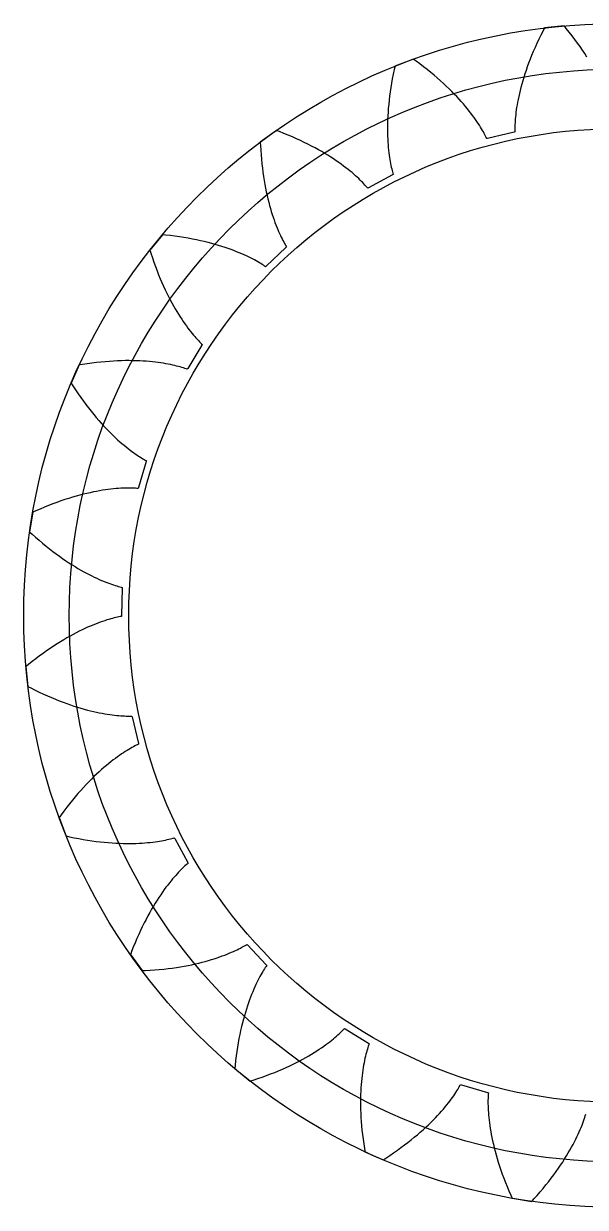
# Model space of a CAD drawing. Extents: x -3.25 to 3.25, y -3.25 to 3.25.
# Drawn here: x -3.25 to -0.17, y -3.25 to 3.25 of the extents above; entities that cross this region are included whole.
import ezdxf

# ---------------------------------------------------------------- set-up
doc = ezdxf.new("R2010")
doc.units = 0
doc.header["$MEASUREMENT"] = 0
doc.layers.add('gear', color=7, linetype='CONTINUOUS')
doc.layers.add('gear_guides', color=5, linetype='CONTINUOUS')

msp = doc.modelspace()

# ---------------------------------------------------------------- linework, layer by layer
at = {"layer": 'gear'}
msp.add_lwpolyline([(-0.156, 3.0668), (-0.1681, 3.0856), (-0.1807, 3.1046), (-0.194, 3.1238), (-0.2078, 3.1434), (-0.2223, 3.1632), (-0.2374, 3.1832), (-0.2531, 3.2035), (-0.2695, 3.224), (-0.278, 3.2343), (-0.2801, 3.2369), (-0.2806, 3.2375), (-0.2808, 3.2377), (-0.2808, 3.2378), (-0.2809, 3.2378), (-0.2809, 3.2378), (-0.3891, 3.2266), (-0.3892, 3.2266), (-0.3892, 3.2266), (-0.3892, 3.2265), (-0.3893, 3.2263), (-0.3897, 3.2255), (-0.3913, 3.2226), (-0.3974, 3.2107), (-0.4093, 3.1873), (-0.4205, 3.1643), (-0.4312, 3.1416), (-0.4413, 3.1192), (-0.4508, 3.0972), (-0.4598, 3.0756), (-0.4683, 3.0544), (-0.4763, 3.0336), (-0.4838, 3.0133), (-0.4908, 2.9933), (-0.4973, 2.9738), (-0.5033, 2.9547), (-0.509, 2.9361), (-0.5142, 2.918), (-0.519, 2.9003), (-0.5233, 2.8831), (-0.5273, 2.8664), (-0.531, 2.8502), (-0.5343, 2.8345), (-0.5372, 2.8193), (-0.5398, 2.8046), (-0.5422, 2.7905), (-0.5442, 2.7768), (-0.546, 2.7637), (-0.5475, 2.7512), (-0.5487, 2.7391), (-0.5498, 2.7277), (-0.5506, 2.7167), (-0.5512, 2.7064), (-0.5517, 2.6965), (-0.552, 2.6873), (-0.5521, 2.6786), (-0.5521, 2.6705), (-0.552, 2.6629), (-0.5519, 2.6559), (-0.5563, 2.6548), (-0.702, 2.6201), (-0.7065, 2.619), (-0.7095, 2.6253), (-0.7128, 2.6321), (-0.7165, 2.6394), (-0.7206, 2.6471), (-0.725, 2.6552), (-0.7299, 2.6637), (-0.7351, 2.6727), (-0.7408, 2.6821), (-0.7469, 2.6919), (-0.7534, 2.702), (-0.7604, 2.7126), (-0.7679, 2.7235), (-0.7759, 2.7347), (-0.7844, 2.7463), (-0.7933, 2.7582), (-0.8028, 2.7704), (-0.8129, 2.783), (-0.8234, 2.7958), (-0.8345, 2.8089), (-0.8462, 2.8223), (-0.8585, 2.8359), (-0.8713, 2.8497), (-0.8847, 2.8638), (-0.8987, 2.878), (-0.9134, 2.8925), (-0.9286, 2.9072), (-0.9445, 2.922), (-0.961, 2.9369), (-0.9781, 2.952), (-0.9959, 2.9672), (-1.0143, 2.9825), (-1.0334, 2.9979), (-1.0532, 3.0133), (-1.0737, 3.0288), (-1.0948, 3.0444), (-1.1056, 3.0522), (-1.1083, 3.0541), (-1.109, 3.0546), (-1.1092, 3.0547), (-1.1093, 3.0548), (-1.1093, 3.0548), (-1.1093, 3.0548), (-1.211, 3.016), (-1.211, 3.0159), (-1.211, 3.0159), (-1.2111, 3.0158), (-1.2111, 3.0156), (-1.2113, 3.0148), (-1.212, 3.0115), (-1.2149, 2.9985), (-1.2203, 2.9728), (-1.2252, 2.9476), (-1.2296, 2.9229), (-1.2335, 2.8987), (-1.2371, 2.875), (-1.2402, 2.8518), (-1.2429, 2.8291), (-1.2452, 2.807), (-1.2472, 2.7854), (-1.2488, 2.7643), (-1.25, 2.7438), (-1.2509, 2.7238), (-1.2516, 2.7044), (-1.2519, 2.6855), (-1.2519, 2.6672), (-1.2517, 2.6494), (-1.2513, 2.6323), (-1.2506, 2.6157), (-1.2497, 2.5996), (-1.2486, 2.5842), (-1.2473, 2.5693), (-1.2459, 2.5551), (-1.2444, 2.5414), (-1.2427, 2.5283), (-1.2409, 2.5157), (-1.239, 2.5038), (-1.237, 2.4924), (-1.235, 2.4817), (-1.2329, 2.4715), (-1.2308, 2.4619), (-1.2287, 2.4529), (-1.2266, 2.4444), (-1.2245, 2.4366), (-1.2224, 2.4293), (-1.2205, 2.4226), (-1.2245, 2.4204), (-1.3562, 2.3491), (-1.3603, 2.3469), (-1.3648, 2.3522), (-1.3698, 2.3579), (-1.3752, 2.364), (-1.3811, 2.3704), (-1.3875, 2.3771), (-1.3944, 2.3841), (-1.4018, 2.3914), (-1.4097, 2.399), (-1.4181, 2.4068), (-1.4271, 2.415), (-1.4366, 2.4233), (-1.4466, 2.4319), (-1.4573, 2.4407), (-1.4684, 2.4497), (-1.4802, 2.4589), (-1.4925, 2.4683), (-1.5054, 2.4778), (-1.519, 2.4874), (-1.5331, 2.4972), (-1.5478, 2.5071), (-1.5632, 2.517), (-1.5792, 2.5271), (-1.5958, 2.5372), (-1.613, 2.5474), (-1.6309, 2.5576), (-1.6494, 2.5678), (-1.6685, 2.5779), (-1.6883, 2.5881), (-1.7088, 2.5983), (-1.7299, 2.6083), (-1.7517, 2.6183), (-1.7741, 2.6283), (-1.7972, 2.6381), (-1.821, 2.6478), (-1.8454, 2.6573), (-1.8579, 2.662), (-1.861, 2.6632), (-1.8618, 2.6635), (-1.862, 2.6636), (-1.8621, 2.6636), (-1.8622, 2.6636), (-1.8622, 2.6636), (-1.9503, 2.5998), (-1.9503, 2.5997), (-1.9503, 2.5997), (-1.9503, 2.5996), (-1.9503, 2.5994), (-1.9503, 2.5985), (-1.9502, 2.5952), (-1.9496, 2.5819), (-1.9481, 2.5557), (-1.9463, 2.5301), (-1.9442, 2.5051), (-1.9418, 2.4807), (-1.939, 2.4569), (-1.936, 2.4337), (-1.9328, 2.4111), (-1.9293, 2.3891), (-1.9256, 2.3677), (-1.9217, 2.3469), (-1.9176, 2.3268), (-1.9133, 2.3072), (-1.9088, 2.2883), (-1.9043, 2.27), (-1.8996, 2.2523), (-1.8948, 2.2352), (-1.8899, 2.2187), (-1.885, 2.2029), (-1.8799, 2.1876), (-1.8749, 2.173), (-1.8698, 2.159), (-1.8648, 2.1455), (-1.8597, 2.1327), (-1.8547, 2.1205), (-1.8497, 2.1088), (-1.8448, 2.0978), (-1.8399, 2.0873), (-1.8352, 2.0775), (-1.8306, 2.0682), (-1.826, 2.0594), (-1.8217, 2.0513), (-1.8174, 2.0437), (-1.8134, 2.0366), (-1.8095, 2.0301), (-1.8059, 2.0241), (-1.8092, 2.021), (-1.918, 1.918), (-1.9214, 1.9149), (-1.9271, 1.9189), (-1.9334, 1.9231), (-1.9402, 1.9275), (-1.9476, 1.9321), (-1.9555, 1.937), (-1.964, 1.9419), (-1.973, 1.9471), (-1.9826, 1.9524), (-1.9928, 1.9578), (-2.0035, 1.9633), (-2.0148, 1.9689), (-2.0268, 1.9746), (-2.0393, 1.9804), (-2.0524, 1.9862), (-2.0662, 1.992), (-2.0805, 1.9979), (-2.0954, 2.0037), (-2.111, 2.0095), (-2.1272, 2.0153), (-2.144, 2.021), (-2.1614, 2.0267), (-2.1794, 2.0323), (-2.1981, 2.0377), (-2.2173, 2.0431), (-2.2372, 2.0483), (-2.2578, 2.0534), (-2.2789, 2.0583), (-2.3007, 2.063), (-2.3231, 2.0674), (-2.3461, 2.0717), (-2.3697, 2.0757), (-2.3939, 2.0795), (-2.4188, 2.083), (-2.4442, 2.0862), (-2.4703, 2.0891), (-2.4836, 2.0905), (-2.4869, 2.0908), (-2.4877, 2.0909), (-2.4879, 2.0909), (-2.488, 2.0909), (-2.4881, 2.0909), (-2.4881, 2.0909), (-2.5567, 2.0064), (-2.5567, 2.0064), (-2.5567, 2.0063), (-2.5567, 2.0062), (-2.5566, 2.006), (-2.5564, 2.0052), (-2.5554, 2.002), (-2.5514, 1.9893), (-2.5432, 1.9644), (-2.5348, 1.9401), (-2.5263, 1.9165), (-2.5176, 1.8936), (-2.5088, 1.8713), (-2.4999, 1.8497), (-2.491, 1.8287), (-2.4819, 1.8083), (-2.4728, 1.7886), (-2.4636, 1.7696), (-2.4544, 1.7512), (-2.4452, 1.7334), (-2.4361, 1.7163), (-2.4269, 1.6998), (-2.4178, 1.6839), (-2.4087, 1.6686), (-2.3998, 1.654), (-2.3909, 1.6399), (-2.3821, 1.6265), (-2.3734, 1.6137), (-2.3649, 1.6014), (-2.3565, 1.5898), (-2.3483, 1.5787), (-2.3403, 1.5682), (-2.3325, 1.5582), (-2.3249, 1.5489), (-2.3175, 1.54), (-2.3103, 1.5317), (-2.3035, 1.5239), (-2.2968, 1.5167), (-2.2905, 1.5099), (-2.2845, 1.5036), (-2.2787, 1.4979), (-2.2733, 1.4926), (-2.2682, 1.4878), (-2.2706, 1.4839), (-2.3491, 1.3562), (-2.3515, 1.3523), (-2.3581, 1.3547), (-2.3652, 1.3571), (-2.373, 1.3597), (-2.3813, 1.3622), (-2.3902, 1.3648), (-2.3996, 1.3675), (-2.4097, 1.3701), (-2.4203, 1.3727), (-2.4316, 1.3753), (-2.4434, 1.3779), (-2.4558, 1.3804), (-2.4688, 1.3828), (-2.4824, 1.3851), (-2.4966, 1.3873), (-2.5113, 1.3894), (-2.5267, 1.3913), (-2.5426, 1.3931), (-2.5592, 1.3947), (-2.5763, 1.3961), (-2.594, 1.3973), (-2.6123, 1.3982), (-2.6311, 1.399), (-2.6506, 1.3994), (-2.6706, 1.3996), (-2.6912, 1.3995), (-2.7123, 1.399), (-2.734, 1.3983), (-2.7562, 1.3972), (-2.779, 1.3957), (-2.8023, 1.3939), (-2.8262, 1.3917), (-2.8506, 1.3891), (-2.8755, 1.386), (-2.9009, 1.3825), (-2.9268, 1.3786), (-2.94, 1.3764), (-2.9433, 1.3759), (-2.9441, 1.3757), (-2.9443, 1.3757), (-2.9444, 1.3757), (-2.9445, 1.3757), (-2.9445, 1.3757), (-2.9889, 1.2763), (-2.9889, 1.2763), (-2.9889, 1.2762), (-2.9888, 1.2761), (-2.9887, 1.276), (-2.9883, 1.2753), (-2.9865, 1.2724), (-2.9793, 1.2612), (-2.9649, 1.2392), (-2.9506, 1.218), (-2.9363, 1.1974), (-2.9219, 1.1775), (-2.9077, 1.1582), (-2.8935, 1.1396), (-2.8794, 1.1216), (-2.8654, 1.1043), (-2.8514, 1.0877), (-2.8377, 1.0717), (-2.824, 1.0563), (-2.8106, 1.0415), (-2.7973, 1.0273), (-2.7841, 1.0137), (-2.7712, 1.0007), (-2.7585, 0.9883), (-2.7461, 0.9765), (-2.7339, 0.9653), (-2.7219, 0.9546), (-2.7102, 0.9444), (-2.6988, 0.9348), (-2.6877, 0.9257), (-2.6769, 0.9171), (-2.6664, 0.909), (-2.6563, 0.9015), (-2.6465, 0.8944), (-2.6371, 0.8877), (-2.6281, 0.8815), (-2.6194, 0.8758), (-2.6111, 0.8705), (-2.6032, 0.8656), (-2.5958, 0.8611), (-2.5888, 0.8571), (-2.5822, 0.8534), (-2.576, 0.85), (-2.5773, 0.8456), (-2.6201, 0.702), (-2.6214, 0.6977), (-2.6284, 0.6982), (-2.6359, 0.6987), (-2.644, 0.6992), (-2.6527, 0.6995), (-2.662, 0.6997), (-2.6718, 0.6998), (-2.6822, 0.6997), (-2.6932, 0.6995), (-2.7047, 0.6991), (-2.7167, 0.6985), (-2.7294, 0.6977), (-2.7426, 0.6967), (-2.7563, 0.6954), (-2.7705, 0.6939), (-2.7854, 0.6921), (-2.8007, 0.6899), (-2.8166, 0.6875), (-2.8329, 0.6848), (-2.8498, 0.6817), (-2.8672, 0.6783), (-2.8852, 0.6745), (-2.9036, 0.6703), (-2.9225, 0.6657), (-2.9418, 0.6607), (-2.9617, 0.6553), (-2.982, 0.6494), (-3.0027, 0.643), (-3.0239, 0.6362), (-3.0456, 0.6289), (-3.0676, 0.6211), (-3.0901, 0.6128), (-3.113, 0.604), (-3.1362, 0.5946), (-3.1599, 0.5846), (-3.1839, 0.5741), (-3.1961, 0.5686), (-3.1991, 0.5672), (-3.1999, 0.5669), (-3.2001, 0.5668), (-3.2002, 0.5667), (-3.2002, 0.5667), (-3.2002, 0.5667), (-3.2174, 0.4592), (-3.2174, 0.4592), (-3.2173, 0.4592), (-3.2173, 0.4591), (-3.2171, 0.4589), (-3.2165, 0.4584), (-3.214, 0.4561), (-3.2042, 0.4471), (-3.1847, 0.4296), (-3.1653, 0.4128), (-3.1461, 0.3966), (-3.1271, 0.3811), (-3.1084, 0.3662), (-3.0898, 0.3519), (-3.0716, 0.3382), (-3.0535, 0.3251), (-3.0358, 0.3126), (-3.0183, 0.3007), (-3.0012, 0.2893), (-2.9843, 0.2786), (-2.9678, 0.2683), (-2.9516, 0.2586), (-2.9358, 0.2494), (-2.9203, 0.2407), (-2.9052, 0.2325), (-2.8905, 0.2248), (-2.8762, 0.2176), (-2.8623, 0.2108), (-2.8488, 0.2044), (-2.8357, 0.1985), (-2.8231, 0.193), (-2.8109, 0.1879), (-2.7991, 0.1832), (-2.7878, 0.1789), (-2.777, 0.1749), (-2.7667, 0.1713), (-2.7568, 0.168), (-2.7474, 0.165), (-2.7386, 0.1624), (-2.7302, 0.16), (-2.7224, 0.1578), (-2.715, 0.156), (-2.7082, 0.1543), (-2.7084, 0.1498), (-2.7125, 0), (-2.7126, -0.0046), (-2.7195, -0.0058), (-2.7269, -0.0073), (-2.7349, -0.009), (-2.7434, -0.0109), (-2.7524, -0.0131), (-2.7619, -0.0156), (-2.7719, -0.0183), (-2.7824, -0.0214), (-2.7935, -0.0247), (-2.805, -0.0284), (-2.817, -0.0325), (-2.8294, -0.0369), (-2.8423, -0.0417), (-2.8557, -0.0468), (-2.8696, -0.0524), (-2.8838, -0.0584), (-2.8985, -0.0649), (-2.9136, -0.0718), (-2.9292, -0.0791), (-2.9451, -0.0869), (-2.9614, -0.0952), (-2.9781, -0.104), (-2.9952, -0.1134), (-3.0126, -0.1232), (-3.0303, -0.1336), (-3.0484, -0.1445), (-3.0668, -0.156), (-3.0856, -0.1681), (-3.1046, -0.1807), (-3.1238, -0.194), (-3.1434, -0.2078), (-3.1632, -0.2223), (-3.1832, -0.2374), (-3.2035, -0.2531), (-3.224, -0.2695), (-3.2343, -0.278), (-3.2369, -0.2801), (-3.2375, -0.2806), (-3.2377, -0.2808), (-3.2378, -0.2808), (-3.2378, -0.2809), (-3.2378, -0.2809), (-3.2266, -0.3891), (-3.2266, -0.3892), (-3.2266, -0.3892), (-3.2265, -0.3892), (-3.2263, -0.3893), (-3.2255, -0.3897), (-3.2226, -0.3913), (-3.2107, -0.3974), (-3.1873, -0.4093), (-3.1643, -0.4205), (-3.1416, -0.4312), (-3.1192, -0.4413), (-3.0972, -0.4508), (-3.0756, -0.4598), (-3.0544, -0.4683), (-3.0336, -0.4763), (-3.0133, -0.4838), (-2.9933, -0.4908), (-2.9738, -0.4973), (-2.9547, -0.5033), (-2.9361, -0.509), (-2.918, -0.5142), (-2.9003, -0.519), (-2.8831, -0.5233), (-2.8664, -0.5273), (-2.8502, -0.531), (-2.8345, -0.5343), (-2.8193, -0.5372), (-2.8046, -0.5398), (-2.7905, -0.5422), (-2.7768, -0.5442), (-2.7637, -0.546), (-2.7512, -0.5475), (-2.7391, -0.5487), (-2.7277, -0.5498), (-2.7167, -0.5506), (-2.7064, -0.5512), (-2.6965, -0.5517), (-2.6873, -0.552), (-2.6786, -0.5521), (-2.6705, -0.5521), (-2.6629, -0.552), (-2.6559, -0.5519), (-2.6548, -0.5563), (-2.6201, -0.702), (-2.619, -0.7065), (-2.6253, -0.7095), (-2.6321, -0.7128), (-2.6394, -0.7165), (-2.6471, -0.7206), (-2.6552, -0.725), (-2.6637, -0.7299), (-2.6727, -0.7351), (-2.6821, -0.7408), (-2.6919, -0.7469), (-2.702, -0.7534), (-2.7126, -0.7604), (-2.7235, -0.7679), (-2.7347, -0.7759), (-2.7463, -0.7844), (-2.7582, -0.7933), (-2.7704, -0.8028), (-2.783, -0.8129), (-2.7958, -0.8234), (-2.8089, -0.8345), (-2.8223, -0.8462), (-2.8359, -0.8585), (-2.8497, -0.8713), (-2.8638, -0.8847), (-2.878, -0.8987), (-2.8925, -0.9134), (-2.9072, -0.9286), (-2.922, -0.9445), (-2.9369, -0.961), (-2.952, -0.9781), (-2.9672, -0.9959), (-2.9825, -1.0143), (-2.9979, -1.0334), (-3.0133, -1.0532), (-3.0288, -1.0737), (-3.0444, -1.0948), (-3.0522, -1.1056), (-3.0541, -1.1083), (-3.0546, -1.109), (-3.0547, -1.1092), (-3.0548, -1.1093), (-3.0548, -1.1093), (-3.0548, -1.1093), (-3.016, -1.211), (-3.0159, -1.211), (-3.0159, -1.211), (-3.0158, -1.2111), (-3.0156, -1.2111), (-3.0148, -1.2113), (-3.0115, -1.212), (-2.9985, -1.2149), (-2.9728, -1.2203), (-2.9476, -1.2252), (-2.9229, -1.2296), (-2.8987, -1.2335), (-2.875, -1.2371), (-2.8518, -1.2402), (-2.8291, -1.2429), (-2.807, -1.2452), (-2.7854, -1.2472), (-2.7643, -1.2488), (-2.7438, -1.25), (-2.7238, -1.2509), (-2.7044, -1.2516), (-2.6855, -1.2519), (-2.6672, -1.2519), (-2.6494, -1.2517), (-2.6323, -1.2513), (-2.6157, -1.2506), (-2.5996, -1.2497), (-2.5842, -1.2486), (-2.5693, -1.2473), (-2.5551, -1.2459), (-2.5414, -1.2444), (-2.5283, -1.2427), (-2.5157, -1.2409), (-2.5038, -1.239), (-2.4924, -1.237), (-2.4817, -1.235), (-2.4715, -1.2329), (-2.4619, -1.2308), (-2.4529, -1.2287), (-2.4444, -1.2266), (-2.4366, -1.2245), (-2.4293, -1.2224), (-2.4226, -1.2205), (-2.4204, -1.2245), (-2.3491, -1.3562), (-2.3469, -1.3603), (-2.3522, -1.3648), (-2.3579, -1.3698), (-2.364, -1.3752), (-2.3704, -1.3811), (-2.3771, -1.3875), (-2.3841, -1.3944), (-2.3914, -1.4018), (-2.399, -1.4097), (-2.4068, -1.4181), (-2.415, -1.4271), (-2.4233, -1.4366), (-2.4319, -1.4466), (-2.4407, -1.4573), (-2.4497, -1.4684), (-2.4589, -1.4802), (-2.4683, -1.4925), (-2.4778, -1.5054), (-2.4874, -1.519), (-2.4972, -1.5331), (-2.5071, -1.5478), (-2.517, -1.5632), (-2.5271, -1.5792), (-2.5372, -1.5958), (-2.5474, -1.613), (-2.5576, -1.6309), (-2.5678, -1.6494), (-2.5779, -1.6685), (-2.5881, -1.6883), (-2.5983, -1.7088), (-2.6083, -1.7299), (-2.6183, -1.7517), (-2.6283, -1.7741), (-2.6381, -1.7972), (-2.6478, -1.821), (-2.6573, -1.8454), (-2.662, -1.8579), (-2.6632, -1.861), (-2.6635, -1.8618), (-2.6636, -1.862), (-2.6636, -1.8621), (-2.6636, -1.8622), (-2.6636, -1.8622), (-2.5998, -1.9503), (-2.5997, -1.9503), (-2.5997, -1.9503), (-2.5996, -1.9503), (-2.5994, -1.9503), (-2.5985, -1.9503), (-2.5952, -1.9502), (-2.5819, -1.9496), (-2.5557, -1.9481), (-2.5301, -1.9463), (-2.5051, -1.9442), (-2.4807, -1.9418), (-2.4569, -1.939), (-2.4337, -1.936), (-2.4111, -1.9328), (-2.3891, -1.9293), (-2.3677, -1.9256), (-2.3469, -1.9217), (-2.3268, -1.9176), (-2.3072, -1.9133), (-2.2883, -1.9088), (-2.27, -1.9043), (-2.2523, -1.8996), (-2.2352, -1.8948), (-2.2187, -1.8899), (-2.2029, -1.885), (-2.1876, -1.8799), (-2.173, -1.8749), (-2.159, -1.8698), (-2.1455, -1.8648), (-2.1327, -1.8597), (-2.1205, -1.8547), (-2.1088, -1.8497), (-2.0978, -1.8448), (-2.0873, -1.8399), (-2.0775, -1.8352), (-2.0682, -1.8306), (-2.0594, -1.826), (-2.0513, -1.8217), (-2.0437, -1.8174), (-2.0366, -1.8134), (-2.0301, -1.8095), (-2.0241, -1.8059), (-2.021, -1.8092), (-1.918, -1.918), (-1.9149, -1.9214), (-1.9189, -1.9271), (-1.9231, -1.9334), (-1.9275, -1.9402), (-1.9321, -1.9476), (-1.937, -1.9555), (-1.9419, -1.964), (-1.9471, -1.973), (-1.9524, -1.9826), (-1.9578, -1.9928), (-1.9633, -2.0035), (-1.9689, -2.0148), (-1.9746, -2.0268), (-1.9804, -2.0393), (-1.9862, -2.0524), (-1.992, -2.0662), (-1.9979, -2.0805), (-2.0037, -2.0954), (-2.0095, -2.111), (-2.0153, -2.1272), (-2.021, -2.144), (-2.0267, -2.1614), (-2.0323, -2.1794), (-2.0377, -2.1981), (-2.0431, -2.2173), (-2.0483, -2.2372), (-2.0534, -2.2578), (-2.0583, -2.2789), (-2.063, -2.3007), (-2.0674, -2.3231), (-2.0717, -2.3461), (-2.0757, -2.3697), (-2.0795, -2.3939), (-2.083, -2.4188), (-2.0862, -2.4442), (-2.0891, -2.4703), (-2.0905, -2.4836), (-2.0908, -2.4869), (-2.0909, -2.4877), (-2.0909, -2.4879), (-2.0909, -2.488), (-2.0909, -2.4881), (-2.0909, -2.4881), (-2.0064, -2.5567), (-2.0064, -2.5567), (-2.0063, -2.5567), (-2.0062, -2.5567), (-2.006, -2.5566), (-2.0052, -2.5564), (-2.002, -2.5554), (-1.9893, -2.5514), (-1.9644, -2.5432), (-1.9401, -2.5348), (-1.9165, -2.5263), (-1.8936, -2.5176), (-1.8713, -2.5088), (-1.8497, -2.4999), (-1.8287, -2.491), (-1.8083, -2.4819), (-1.7886, -2.4728), (-1.7696, -2.4636), (-1.7512, -2.4544), (-1.7334, -2.4452), (-1.7163, -2.4361), (-1.6998, -2.4269), (-1.6839, -2.4178), (-1.6686, -2.4087), (-1.654, -2.3998), (-1.6399, -2.3909), (-1.6265, -2.3821), (-1.6137, -2.3734), (-1.6014, -2.3649), (-1.5898, -2.3565), (-1.5787, -2.3483), (-1.5682, -2.3403), (-1.5582, -2.3325), (-1.5489, -2.3249), (-1.54, -2.3175), (-1.5317, -2.3103), (-1.5239, -2.3035), (-1.5167, -2.2968), (-1.5099, -2.2905), (-1.5036, -2.2845), (-1.4979, -2.2787), (-1.4926, -2.2733), (-1.4878, -2.2682), (-1.4839, -2.2706), (-1.3562, -2.3491), (-1.3523, -2.3515), (-1.3547, -2.3581), (-1.3571, -2.3652), (-1.3597, -2.373), (-1.3622, -2.3813), (-1.3648, -2.3902), (-1.3675, -2.3996), (-1.3701, -2.4097), (-1.3727, -2.4203), (-1.3753, -2.4316), (-1.3779, -2.4434), (-1.3804, -2.4558), (-1.3828, -2.4688), (-1.3851, -2.4824), (-1.3873, -2.4966), (-1.3894, -2.5113), (-1.3913, -2.5267), (-1.3931, -2.5426), (-1.3947, -2.5592), (-1.3961, -2.5763), (-1.3973, -2.594), (-1.3982, -2.6123), (-1.399, -2.6311), (-1.3994, -2.6506), (-1.3996, -2.6706), (-1.3995, -2.6912), (-1.399, -2.7123), (-1.3983, -2.734), (-1.3972, -2.7562), (-1.3957, -2.779), (-1.3939, -2.8023), (-1.3917, -2.8262), (-1.3891, -2.8506), (-1.386, -2.8755), (-1.3825, -2.9009), (-1.3786, -2.9268), (-1.3764, -2.94), (-1.3759, -2.9433), (-1.3757, -2.9441), (-1.3757, -2.9443), (-1.3757, -2.9444), (-1.3757, -2.9445), (-1.3757, -2.9445), (-1.2763, -2.9889), (-1.2763, -2.9889), (-1.2762, -2.9889), (-1.2761, -2.9888), (-1.276, -2.9887), (-1.2753, -2.9883), (-1.2724, -2.9865), (-1.2612, -2.9793), (-1.2392, -2.9649), (-1.218, -2.9506), (-1.1974, -2.9363), (-1.1775, -2.9219), (-1.1582, -2.9077), (-1.1396, -2.8935), (-1.1216, -2.8794), (-1.1043, -2.8654), (-1.0877, -2.8514), (-1.0717, -2.8377), (-1.0563, -2.824), (-1.0415, -2.8106), (-1.0273, -2.7973), (-1.0137, -2.7841), (-1.0007, -2.7712), (-0.9883, -2.7585), (-0.9765, -2.7461), (-0.9653, -2.7339), (-0.9546, -2.7219), (-0.9444, -2.7102), (-0.9348, -2.6988), (-0.9257, -2.6877), (-0.9171, -2.6769), (-0.909, -2.6664), (-0.9015, -2.6563), (-0.8944, -2.6465), (-0.8877, -2.6371), (-0.8815, -2.6281), (-0.8758, -2.6194), (-0.8705, -2.6111), (-0.8656, -2.6032), (-0.8611, -2.5958), (-0.8571, -2.5888), (-0.8534, -2.5822), (-0.85, -2.576), (-0.8456, -2.5773), (-0.702, -2.6201), (-0.6977, -2.6214), (-0.6982, -2.6284), (-0.6987, -2.6359), (-0.6992, -2.644), (-0.6995, -2.6527), (-0.6997, -2.662), (-0.6998, -2.6718), (-0.6997, -2.6822), (-0.6995, -2.6932), (-0.6991, -2.7047), (-0.6985, -2.7167), (-0.6977, -2.7294), (-0.6967, -2.7426), (-0.6954, -2.7563), (-0.6939, -2.7705), (-0.6921, -2.7854), (-0.6899, -2.8007), (-0.6875, -2.8166), (-0.6848, -2.8329), (-0.6817, -2.8498), (-0.6783, -2.8672), (-0.6745, -2.8852), (-0.6703, -2.9036), (-0.6657, -2.9225), (-0.6607, -2.9418), (-0.6553, -2.9617), (-0.6494, -2.982), (-0.643, -3.0027), (-0.6362, -3.0239), (-0.6289, -3.0456), (-0.6211, -3.0676), (-0.6128, -3.0901), (-0.604, -3.113), (-0.5946, -3.1362), (-0.5846, -3.1599), (-0.5741, -3.1839), (-0.5686, -3.1961), (-0.5672, -3.1991), (-0.5669, -3.1999), (-0.5668, -3.2001), (-0.5667, -3.2002), (-0.5667, -3.2002), (-0.5667, -3.2002), (-0.4592, -3.2174), (-0.4592, -3.2174), (-0.4592, -3.2173), (-0.4591, -3.2173), (-0.4589, -3.2171), (-0.4584, -3.2165), (-0.4561, -3.214), (-0.4471, -3.2042), (-0.4296, -3.1847), (-0.4128, -3.1653), (-0.3966, -3.1461), (-0.3811, -3.1271), (-0.3662, -3.1084), (-0.3519, -3.0898), (-0.3382, -3.0716), (-0.3251, -3.0535), (-0.3126, -3.0358), (-0.3007, -3.0183), (-0.2893, -3.0012), (-0.2786, -2.9843), (-0.2683, -2.9678), (-0.2586, -2.9516), (-0.2494, -2.9358), (-0.2407, -2.9203), (-0.2325, -2.9052), (-0.2248, -2.8905), (-0.2176, -2.8762), (-0.2108, -2.8623), (-0.2044, -2.8488), (-0.1985, -2.8357), (-0.193, -2.8231), (-0.1879, -2.8109), (-0.1832, -2.7991), (-0.1789, -2.7878), (-0.1749, -2.777), (-0.1713, -2.7667), (-0.168, -2.7568), (-0.165, -2.7474), (-0.1624, -2.7386)], dxfattribs=at)
at = {"layer": 'gear_guides'}
for radius in [3.25, 3, 2.673]:
    msp.add_circle((0, 0), radius, dxfattribs=at)

doc.saveas('drawing.dxf')
